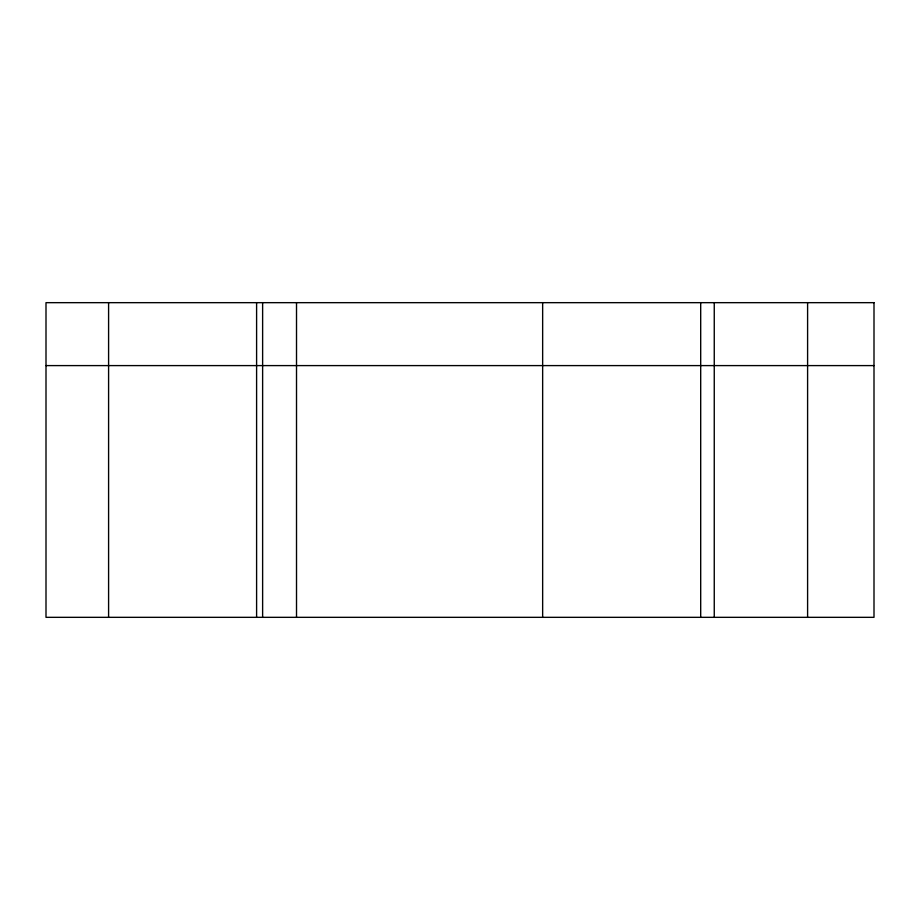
<?xml version="1.0" encoding="UTF-8"?>
<svg xmlns="http://www.w3.org/2000/svg" width="920" height="920" viewBox="0 0 920 920"><rect width="100%" height="100%" fill="white"/><g stroke="black" fill="none" stroke-linecap="round" stroke-linejoin="round"><path stroke-width="1.38" d="M46 365.596L262.625 365.596M263.051 365.596L700.695 365.596M700.994 365.596L807.599 365.596M808.335 365.596L874 365.596M807.599 302.668L807.599 617.331M714.254 302.668L714.254 617.331M700.695 302.668L700.695 617.331M542.65 302.668L542.65 617.331M296.516 302.668L296.516 617.331M262.625 302.668L262.625 617.331M256.599 302.668L256.599 617.331M108.594 302.668L108.594 617.331M874 302.668L46 302.668L46 617.331L874 617.331L874 302.668"/></g></svg>
